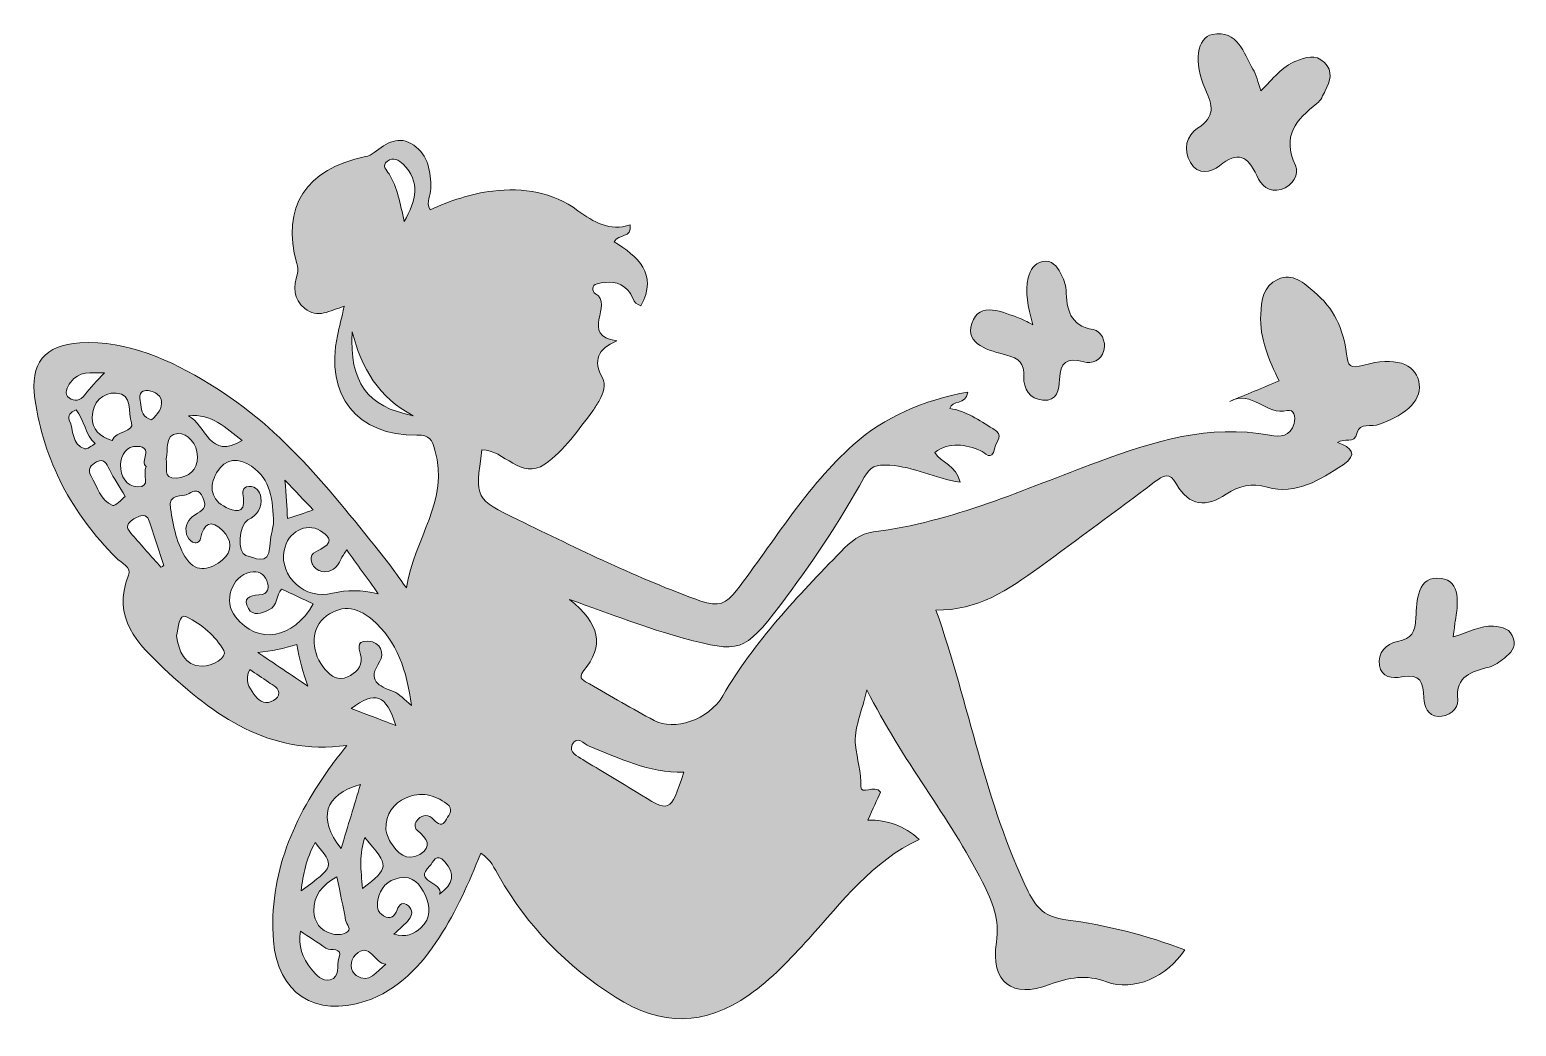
# Model space of a CAD drawing. Header units: inches. Extents: x 13 to 3566, y -2567 to -26.
# Drawn here: x 2096.5 to 2562.9, y -926.8 to -614.3 of the extents above; entities that cross this region are included whole.
import ezdxf

# ---------------------------------------------------------------- set-up
doc = ezdxf.new("R2010")
doc.units = ezdxf.units.IN
doc.header["$MEASUREMENT"] = 0
doc.layers.add('Layer 1', color=7, linetype='Continuous')

# ---------------------------------------------------------------- blocks, each defined once
blk = doc.blocks.new('block 12')
at = {"layer": 'Layer 1', "true_color": 0xffffff}
h = blk.add_hatch(color=7, dxfattribs=at)
h.dxf.hatch_style = 2
edge = h.paths.add_edge_path()
edge.add_spline(control_points=[(2359.13, -821.31), (2357.53, -828.25), (2354.97, -833.62), (2355.56, -838.62), (2356.06, -842.94), (2357.32, -847.11), (2357.24, -851.72), (2357.19, -854.47), (2361.56, -850.76), (2363.42, -853.37), (2362.28, -855.86), (2361.08, -858.47), (2359.41, -862.12), (2365.68, -862.16), (2370.86, -863.77), (2375.52, -868.17), (2360.76, -875.13), (2351.32, -887.78), (2340.88, -899.34), (2335.11, -905.72), (2329.23, -911.99), (2322.17, -916.97), (2308.26, -926.78), (2294.51, -926.75), (2280.22, -917.68), (2264.95, -907.98), (2252.72, -895.54), (2243.73, -879.85), (2242.29, -877.33), (2241.15, -874.52), (2238.01, -872.52), (2234.19, -881.66), (2230.4, -890.67), (2225.02, -898.87), (2219.16, -907.81), (2212.21, -915.46), (2201.73, -918.95), (2186.12, -924.15), (2174.13, -916.37), (2172.92, -899.95), (2171.38, -879.05), (2179.32, -861.16), (2191.32, -844.7), (2192.56, -843), (2193.9, -841.38), (2195.96, -838.73), (2171.4, -842), (2154.26, -829.27), (2138.54, -814.55), (2130.58, -807.1), (2121.96, -798.68), (2127.49, -785.34), (2128.53, -782.82), (2125.14, -781.5), (2123.57, -779.92), (2109.7, -766), (2100.86, -749.58), (2098.04, -730.01), (2096.45, -718.99), (2101.12, -713.07), (2112.2, -712.48), (2127.4, -711.67), (2140.42, -717.86), (2152.94, -725.4), (2176.47, -739.58), (2192.67, -761.11), (2209.4, -782.09), (2210.88, -783.95), (2212.18, -785.95), (2214.62, -789.35), (2217.06, -773.84), (2228.19, -761.89), (2223.6, -746.13), (2222.67, -742.93), (2222.04, -741.36), (2217.95, -741.42), (2199.14, -741.71), (2189.04, -728.82), (2193.01, -710.25), (2193.61, -707.43), (2194.31, -704.63), (2195.16, -700.99), (2190.68, -702.43), (2186.63, -704.94), (2182.72, -701.75), (2179.03, -698.75), (2179.22, -694.86), (2180.43, -690.73), (2180.7, -689.8), (2180.52, -688.62), (2180.24, -687.64), (2175.3, -670.01), (2183.11, -657.85), (2201.78, -654.1), (2202.76, -653.9), (2203.79, -653.43), (2204.57, -652.8), (2208.31, -649.77), (2212.35, -647.29), (2216.93, -650.47), (2221.54, -653.67), (2222.33, -658.8), (2222.31, -664.11), (2222.3, -666.19), (2220.65, -668.15), (2222.1, -670.74), (2228.39, -667.97), (2234.82, -665.68), (2241.75, -664.87), (2251.47, -663.73), (2260.43, -665.15), (2268.47, -671.04), (2273.34, -674.61), (2278.41, -677.63), (2284.84, -675.48), (2285.51, -679.79), (2281.26, -678.15), (2279.85, -680.79), (2287.15, -685.34), (2293.7, -690.74), (2288.21, -700.87), (2285.6, -700.12), (2285.59, -697.48), (2284.15, -695.97), (2281.32, -693), (2277.92, -693.12), (2274.47, -693.98), (2272.71, -694.41), (2272.82, -696.38), (2273.99, -697.07), (2279.77, -700.45), (2268.87, -710.23), (2280.65, -711.85), (2274.68, -714.39), (2273.12, -718.06), (2276.14, -723.47), (2277.32, -725.58), (2276.45, -728.22), (2275.22, -730.41), (2274.57, -731.58), (2273.93, -732.77), (2273.12, -733.83), (2268.54, -739.79), (2264.24, -746.23), (2258.09, -750.5), (2250.53, -755.75), (2245.34, -745.97), (2238.35, -746.03), (2236.11, -761.38), (2236.17, -761.43), (2249.72, -768), (2268.52, -777.12), (2287.24, -786.36), (2306.98, -793.46), (2312.54, -795.46), (2315.05, -794.22), (2318.2, -790.13), (2330.15, -774.65), (2340.23, -757.46), (2354.86, -744.44), (2364.57, -735.79), (2376.95, -730.37), (2390.84, -727.92), (2389.99, -732.25), (2385.97, -730.25), (2385.11, -733.07), (2390.28, -733.77), (2394.31, -736.8), (2398.67, -739.36), (2402.5, -741.6), (2399.64, -743.19), (2399.25, -745.43), (2398.44, -750.08), (2395.87, -746.7), (2394.9, -746.32), (2389.95, -744.37), (2385.24, -743.33), (2380.41, -746.85), (2382.52, -750.13), (2387.1, -750.8), (2388.41, -756.19), (2380.57, -754.99), (2373.84, -751.3), (2366.28, -750.87), (2361.87, -750.62), (2360.14, -751.31), (2358.28, -754.64), (2350.43, -768.71), (2341.58, -782.14), (2331.78, -794.93), (2320.61, -809.53), (2319.26, -809.81), (2301.52, -805.08), (2290.17, -802.06), (2279.31, -797.68), (2265.78, -792.93), (2275.41, -800.52), (2276.81, -807.53), (2270.22, -815.37), (2268.19, -817.78), (2270.53, -818.55), (2272.08, -819.44), (2278.82, -823.3), (2285.53, -827.23), (2292.36, -830.92), (2298.48, -834.23), (2309.54, -830.77), (2313.94, -823.15), (2323.86, -805.97), (2337.44, -791.94), (2351.06, -777.86), (2353.93, -774.89), (2357.16, -772.25), (2361.21, -771.75), (2385.99, -768.72), (2408.47, -758.33), (2431.51, -749.86), (2449.08, -743.4), (2466.52, -737.84), (2485.54, -741.47), (2488.9, -742.1), (2491.99, -741.92), (2493.18, -737.8), (2493.8, -735.64), (2493.04, -733.19), (2491.05, -733.73), (2484.65, -735.49), (2479.81, -727.01), (2473.05, -730.85), (2478.07, -728.75), (2483.09, -726.65), (2488.48, -724.39), (2485.39, -718.04), (2482.27, -711.19), (2482.7, -703.53), (2482.94, -699.25), (2483.38, -694.65), (2488.03, -692.57), (2492.84, -690.42), (2496.16, -693.74), (2499.45, -696.46), (2505.56, -701.5), (2508.73, -708.2), (2509.61, -715.93), (2510.03, -719.67), (2510.74, -720.69), (2515.03, -719.47), (2524.71, -716.74), (2531.04, -719.03), (2532.3, -724.48), (2533.57, -729.95), (2528.97, -734.8), (2519.96, -738.03), (2517.56, -738.89), (2513.6, -737.48), (2512.94, -740.58), (2512.06, -744.67), (2508.91, -741.9), (2506.8, -743.77), (2511.12, -745.25), (2513.39, -747.52), (2508.52, -750.7), (2501.29, -755.42), (2493.91, -760.28), (2484.68, -757.76), (2479.84, -756.44), (2475.91, -757.22), (2471.87, -759.97), (2465.77, -764.11), (2460.11, -763.76), (2456.3, -756.82), (2454.08, -752.77), (2452.05, -754.15), (2449.42, -756.11), (2437.39, -765.09), (2425.35, -774.07), (2413.2, -782.89), (2403.61, -789.85), (2393.84, -796.53), (2380.81, -796.27), (2391.32, -825.97), (2396.16, -856.68), (2409.78, -884.58), (2412.36, -889.87), (2415.22, -892.57), (2421.52, -893.38), (2434.23, -895), (2446.71, -898.25), (2458.89, -902.77), (2453.49, -911.3), (2442.77, -916.01), (2434.32, -912.85), (2427.97, -910.48), (2422.37, -911.45), (2416.44, -913.72), (2404.75, -918.2), (2397.92, -913), (2399.76, -900.44), (2400.81, -893.28), (2398.57, -887.83), (2395.42, -881.62), (2385.02, -861.06), (2370.11, -843.33), (2359.13, -821.31)], knot_values=[0, 0, 0, 0, 1, 1, 1, 2, 2, 2, 3, 3, 3, 4, 4, 4, 5, 5, 5, 6, 6, 6, 7, 7, 7, 8, 8, 8, 9, 9, 9, 10, 10, 10, 11, 11, 11, 12, 12, 12, 13, 13, 13, 14, 14, 14, 15, 15, 15, 16, 16, 16, 17, 17, 17, 18, 18, 18, 19, 19, 19, 20, 20, 20, 21, 21, 21, 22, 22, 22, 23, 23, 23, 24, 24, 24, 25, 25, 25, 26, 26, 26, 27, 27, 27, 28, 28, 28, 29, 29, 29, 30, 30, 30, 31, 31, 31, 32, 32, 32, 33, 33, 33, 34, 34, 34, 35, 35, 35, 36, 36, 36, 37, 37, 37, 38, 38, 38, 39, 39, 39, 40, 40, 40, 41, 41, 41, 42, 42, 42, 43, 43, 43, 44, 44, 44, 45, 45, 45, 46, 46, 46, 47, 47, 47, 48, 48, 48, 49, 49, 49, 50, 50, 50, 51, 51, 51, 52, 52, 52, 53, 53, 53, 54, 54, 54, 55, 55, 55, 56, 56, 56, 57, 57, 57, 58, 58, 58, 59, 59, 59, 60, 60, 60, 61, 61, 61, 62, 62, 62, 63, 63, 63, 64, 64, 64, 65, 65, 65, 66, 66, 66, 67, 67, 67, 68, 68, 68, 69, 69, 69, 70, 70, 70, 71, 71, 71, 72, 72, 72, 73, 73, 73, 74, 74, 74, 75, 75, 75, 76, 76, 76, 77, 77, 77, 78, 78, 78, 79, 79, 79, 80, 80, 80, 81, 81, 81, 82, 82, 82, 83, 83, 83, 84, 84, 84, 85, 85, 85, 86, 86, 86, 87, 87, 87, 88, 88, 88, 89, 89, 89, 90, 90, 90, 91, 91, 91, 92, 92, 92, 93, 93, 93, 94, 94, 94, 95, 95, 95, 96, 96, 96, 97, 97, 97, 98, 98, 98, 99, 99, 99, 100, 100, 100, 101, 101, 101, 101], degree=3, periodic=1)
edge = h.paths.add_edge_path()
edge.add_spline(control_points=[(2216.23, -826.17), (2214.76, -815.36), (2211.82, -806.09), (2203.88, -799.24), (2199.07, -795.09), (2193.67, -794.4), (2188.66, -798.92), (2184.42, -802.74), (2184.87, -810.08), (2189.17, -814.92), (2191.09, -817.08), (2193.19, -818.59), (2196.16, -817.23), (2198.73, -816.06), (2200.72, -814.23), (2200.43, -811.11), (2200.24, -808.92), (2198.2, -805.91), (2202.55, -806.03), (2206.67, -806.13), (2207.83, -810.07), (2206.32, -812.34), (2202.16, -818.57), (2205.89, -820.02), (2210.63, -821.84), (2212.49, -822.56), (2213.94, -824.35), (2216.23, -826.17)], knot_values=[0, 0, 0, 0, 1, 1, 1, 2, 2, 2, 3, 3, 3, 4, 4, 4, 5, 5, 5, 6, 6, 6, 7, 7, 7, 8, 8, 8, 9, 9, 9, 9], degree=3, periodic=1)
edge = h.paths.add_edge_path()
edge.add_spline(control_points=[(2172.94, -769.09), (2172.79, -761.73), (2172.07, -755.27), (2166.06, -751.2), (2162.02, -748.47), (2157.81, -748.44), (2155.08, -753.25), (2152.58, -757.66), (2153.37, -761.77), (2158.04, -764.09), (2160.44, -765.28), (2164.22, -766.51), (2163.5, -761.1), (2163.27, -759.37), (2162.9, -757.75), (2165.2, -757.54), (2167.5, -757.33), (2168.67, -758.99), (2168.97, -760.93), (2169.48, -764.23), (2167.87, -766.49), (2164.93, -768.02), (2162.03, -769.52), (2161.41, -778.42), (2164.3, -779.12), (2166.66, -779.69), (2171.43, -782.8), (2171.81, -776.26), (2171.96, -773.61), (2172.63, -770.99), (2172.94, -769.09)], knot_values=[0, 0, 0, 0, 1, 1, 1, 2, 2, 2, 3, 3, 3, 4, 4, 4, 5, 5, 5, 6, 6, 6, 7, 7, 7, 8, 8, 8, 9, 9, 9, 10, 10, 10, 10], degree=3, periodic=1)
edge = h.paths.add_edge_path()
edge.add_spline(control_points=[(2205.83, -791.18), (2202.25, -786.21), (2199.24, -782.02), (2195.9, -777.37), (2194.92, -778.96), (2194.42, -779.56), (2194.14, -780.25), (2193, -783.03), (2191.01, -784.67), (2187.99, -784.14), (2186.87, -783.95), (2185.48, -782.79), (2185.04, -781.74), (2183.7, -778.49), (2186.49, -777.96), (2188.55, -776.71), (2192.14, -774.52), (2189.74, -772.68), (2187.66, -771.41), (2183.11, -768.63), (2177.41, -771.79), (2176.29, -777.57), (2174.69, -785.72), (2182.73, -793.24), (2191.5, -791.01), (2196.11, -789.83), (2200.35, -789.98), (2205.83, -791.18)], knot_values=[0, 0, 0, 0, 1, 1, 1, 2, 2, 2, 3, 3, 3, 4, 4, 4, 5, 5, 5, 6, 6, 6, 7, 7, 7, 8, 8, 8, 9, 9, 9, 9], degree=3, periodic=1)
edge = h.paths.add_edge_path()
edge.add_spline(control_points=[(2175.43, -789.68), (2173.77, -791.62), (2174.29, -794.94), (2171.51, -796.21), (2169.25, -797.24), (2166.56, -798.37), (2165.05, -795.78), (2163.27, -792.7), (2165.31, -791.61), (2168.35, -791.51), (2171.46, -791.4), (2171.75, -789.19), (2170.81, -786.97), (2169.92, -784.87), (2168.17, -783.84), (2165.62, -784.4), (2159.76, -785.69), (2157.11, -793.58), (2160.99, -798.41), (2168.1, -807.24), (2179.15, -805.43), (2185.42, -794.33), (2182.12, -792.79), (2178.83, -791.26), (2175.43, -789.68)], knot_values=[0, 0, 0, 0, 1, 1, 1, 2, 2, 2, 3, 3, 3, 4, 4, 4, 5, 5, 5, 6, 6, 6, 7, 7, 7, 8, 8, 8, 8], degree=3, periodic=1)
edge = h.paths.add_edge_path()
edge.add_spline(control_points=[(2301.67, -847.14), (2290.54, -847.27), (2281.42, -842.7), (2272.02, -838.97), (2270.43, -838.34), (2268.19, -835.39), (2266.67, -838.46), (2265.45, -840.93), (2268.3, -842.11), (2270.02, -843.18), (2275.47, -846.59), (2281.09, -849.73), (2286.53, -853.16), (2297.47, -860.03), (2297.44, -860.08), (2301.67, -847.14)], knot_values=[0, 0, 0, 0, 1, 1, 1, 2, 2, 2, 3, 3, 3, 4, 4, 4, 5, 5, 5, 5], degree=3, periodic=1)
edge = h.paths.add_edge_path()
edge.add_spline(control_points=[(2208.17, -865.2), (2208.49, -866.09), (2208.78, -867.74), (2209.61, -869.03), (2211.76, -872.36), (2214.68, -875.33), (2218.82, -872.95), (2222.99, -870.55), (2221.04, -867.8), (2218.14, -865.43), (2216.91, -864.43), (2217.21, -863.02), (2218.23, -861.91), (2219.84, -860.17), (2221.66, -860.45), (2223.15, -861.9), (2224.67, -863.38), (2225.83, -864.54), (2227.21, -861.86), (2228.05, -860.25), (2229.61, -858.78), (2227.34, -857.06), (2223.4, -854.1), (2219.14, -853.18), (2214.55, -855.19), (2210.54, -856.94), (2208.19, -859.97), (2208.17, -865.2)], knot_values=[0, 0, 0, 0, 1, 1, 1, 2, 2, 2, 3, 3, 3, 4, 4, 4, 5, 5, 5, 6, 6, 6, 7, 7, 7, 8, 8, 8, 9, 9, 9, 9], degree=3, periodic=1)
edge = h.paths.add_edge_path()
edge.add_spline(control_points=[(2140.59, -764.47), (2141.6, -770), (2142.52, -775.74), (2145.73, -780.36), (2148.87, -784.87), (2153.4, -783.46), (2156.95, -780.56), (2160.24, -777.87), (2159.78, -774.17), (2157.05, -771.38), (2153.45, -767.7), (2151.05, -769.05), (2150.02, -773.85), (2149.79, -774.93), (2148.57, -775.59), (2147.52, -774.94), (2146.71, -774.44), (2145.92, -773.47), (2145.67, -772.56), (2144.95, -769.9), (2146.18, -767.7), (2148.33, -766.38), (2150.53, -765.03), (2152.29, -764.26), (2150.79, -760.98), (2149.56, -758.28), (2148.01, -758.74), (2146.45, -759.74), (2144.38, -761.08), (2139.73, -759.42), (2140.59, -764.47)], knot_values=[0, 0, 0, 0, 1, 1, 1, 2, 2, 2, 3, 3, 3, 4, 4, 4, 5, 5, 5, 6, 6, 6, 7, 7, 7, 8, 8, 8, 9, 9, 9, 10, 10, 10, 10], degree=3, periodic=1)
edge = h.paths.add_edge_path()
edge.add_spline(control_points=[(2210.72, -897.92), (2214.38, -899.07), (2217.05, -897.89), (2219.2, -895.92), (2222.44, -892.97), (2222.16, -889.09), (2220.49, -885.56), (2218.99, -882.37), (2216.75, -879.44), (2212.44, -880.26), (2208.6, -880.98), (2206.37, -883.42), (2205.67, -887.26), (2205.32, -889.23), (2205.46, -890.99), (2207.44, -892.14), (2209.72, -893.46), (2210.93, -892.38), (2211.71, -890.32), (2212.41, -888.46), (2213.6, -887.61), (2215.28, -889.01), (2216.76, -890.25), (2216.48, -892.03), (2215.42, -893.35), (2214.17, -894.89), (2212.57, -896.15), (2210.72, -897.92)], knot_values=[0, 0, 0, 0, 1, 1, 1, 2, 2, 2, 3, 3, 3, 4, 4, 4, 5, 5, 5, 6, 6, 6, 7, 7, 7, 8, 8, 8, 9, 9, 9, 9], degree=3, periodic=1)
edge = h.paths.add_edge_path()
edge.add_spline(control_points=[(2142.46, -804.39), (2143.34, -809.18), (2144.9, -813.68), (2150.52, -813.88), (2153.64, -813.99), (2158.66, -811.11), (2157.38, -808.93), (2154.79, -804.56), (2150.29, -800.62), (2145.66, -798.4), (2143.07, -797.16), (2143.22, -802.06), (2142.46, -804.39)], knot_values=[0, 0, 0, 0, 1, 1, 1, 2, 2, 2, 3, 3, 3, 4, 4, 4, 4], degree=3, periodic=1)
edge = h.paths.add_edge_path()
edge.add_spline(control_points=[(2122.31, -743.09), (2123.36, -740.1), (2129.48, -740.35), (2128.42, -737.57), (2127.24, -734.47), (2128.85, -728.45), (2123.57, -728.22), (2119.31, -728.03), (2116.12, -731.02), (2116.08, -735.91), (2116.06, -739.61), (2118.18, -741.75), (2122.31, -743.09)], knot_values=[0, 0, 0, 0, 1, 1, 1, 2, 2, 2, 3, 3, 3, 4, 4, 4, 4], degree=3, periodic=1)
edge = h.paths.add_edge_path()
edge.add_spline(control_points=[(2192.86, -879.88), (2188.24, -882.5), (2185.4, -885.64), (2185.6, -890.68), (2185.73, -894.16), (2187.66, -896.75), (2191.06, -897.74), (2192.47, -898.15), (2194.37, -898.14), (2195.65, -897.52), (2197.82, -896.45), (2195.83, -894.84), (2195.57, -893.49), (2194.78, -889.34), (2193.92, -885.2), (2192.86, -879.88)], knot_values=[0, 0, 0, 0, 1, 1, 1, 2, 2, 2, 3, 3, 3, 4, 4, 4, 5, 5, 5, 5], degree=3, periodic=1)
edge = h.paths.add_edge_path()
edge.add_spline(control_points=[(2194.15, -871.06), (2196.36, -863.76), (2198.23, -857.61), (2200.24, -850.99), (2188.9, -854.21), (2186.63, -861.4), (2194.15, -871.06)], knot_values=[0, 0, 0, 0, 1, 1, 1, 2, 2, 2, 2], degree=3, periodic=1)
edge = h.paths.add_edge_path()
edge.add_spline(control_points=[(2139.27, -748.9), (2139.85, -751.37), (2137.89, -755.2), (2142.51, -754.88), (2146.35, -754.61), (2149.08, -752.46), (2149.07, -748.2), (2149.06, -744.11), (2145.99, -740.75), (2142.91, -740.89), (2138.59, -741.09), (2139.98, -746.02), (2139.27, -748.9)], knot_values=[0, 0, 0, 0, 1, 1, 1, 2, 2, 2, 3, 3, 3, 4, 4, 4, 4], degree=3, periodic=1)
edge = h.paths.add_edge_path()
edge.add_spline(control_points=[(2181.38, -896.99), (2180.57, -901.53), (2182.05, -905.36), (2184.78, -908.81), (2186.3, -910.73), (2188.27, -912.84), (2190.74, -912.2), (2193.97, -911.37), (2192.61, -907.71), (2193.46, -905.42), (2194.8, -901.77), (2190.86, -903.3), (2189.41, -902.31), (2186.81, -900.52), (2184.15, -898.81), (2181.38, -896.99)], knot_values=[0, 0, 0, 0, 1, 1, 1, 2, 2, 2, 3, 3, 3, 4, 4, 4, 5, 5, 5, 5], degree=3, periodic=1)
edge = h.paths.add_edge_path()
edge.add_spline(control_points=[(2216.81, -735.34), (2205.99, -729.81), (2200.48, -720.4), (2197.67, -709.03), (2196.6, -724.66), (2202.39, -732.6), (2216.81, -735.34)], knot_values=[0, 0, 0, 0, 1, 1, 1, 2, 2, 2, 2], degree=3, periodic=1)
edge = h.paths.add_edge_path()
edge.add_spline(control_points=[(2213.97, -674.44), (2217.68, -667.81), (2219.11, -662.03), (2213.65, -656.49), (2212.35, -655.17), (2210.5, -654.13), (2208.66, -655.48), (2206.74, -656.9), (2208.43, -658.26), (2209.18, -659.49), (2211.86, -663.83), (2212.66, -668.78), (2213.97, -674.44)], knot_values=[0, 0, 0, 0, 1, 1, 1, 2, 2, 2, 3, 3, 3, 4, 4, 4, 4], degree=3, periodic=1)
edge = h.paths.add_edge_path()
edge.add_spline(control_points=[(2183.73, -820.14), (2182.14, -815.91), (2181.06, -811.65), (2180.28, -807.05), (2176.16, -808.27), (2172.38, -809.22), (2167.98, -809.54), (2173.23, -813.07), (2178.48, -816.6), (2183.73, -820.14)], knot_values=[0, 0, 0, 0, 1, 1, 1, 2, 2, 2, 3, 3, 3, 3], degree=3, periodic=1)
edge = h.paths.add_edge_path()
edge.add_spline(control_points=[(2133.03, -751.29), (2130.79, -749.76), (2135.6, -745.12), (2130.18, -744.94), (2126.88, -744.83), (2125.03, -747.48), (2124.98, -750.78), (2124.93, -754.33), (2126.72, -757.48), (2130.23, -757.63), (2134.81, -757.83), (2131.57, -753.63), (2133.03, -751.29)], knot_values=[0, 0, 0, 0, 1, 1, 1, 2, 2, 2, 3, 3, 3, 4, 4, 4, 4], degree=3, periodic=1)
edge = h.paths.add_edge_path()
edge.add_spline(control_points=[(2126.44, -760.62), (2124.61, -757.57), (2122.83, -754.96), (2121.43, -752.17), (2120.52, -750.37), (2119.94, -748.59), (2117.45, -749.81), (2115.55, -750.74), (2114.46, -752.16), (2115.7, -754.27), (2117.67, -757.6), (2118.57, -761.89), (2122.49, -763.49), (2123.34, -763.83), (2125.27, -761.51), (2126.44, -760.62)], knot_values=[0, 0, 0, 0, 1, 1, 1, 2, 2, 2, 3, 3, 3, 4, 4, 4, 5, 5, 5, 5], degree=3, periodic=1)
edge = h.paths.add_edge_path()
edge.add_spline(control_points=[(2200.86, -883.63), (2209.35, -876.87), (2209.35, -876.87), (2201.59, -867.58), (2199.81, -872.71), (2200.33, -877.63), (2200.86, -883.63)], knot_values=[0, 0, 0, 0, 1, 1, 1, 2, 2, 2, 2], degree=3, periodic=1)
edge = h.paths.add_edge_path()
edge.add_spline(control_points=[(2146.24, -735.4), (2151.71, -738.12), (2152.9, -749.42), (2163.14, -743.11), (2157.97, -739.28), (2153.55, -734.44), (2146.24, -735.4)], knot_values=[0, 0, 0, 0, 1, 1, 1, 2, 2, 2, 2], degree=3, periodic=1)
edge = h.paths.add_edge_path()
edge.add_spline(control_points=[(2137.62, -782.83), (2137.93, -782.66), (2138.23, -782.48), (2138.54, -782.3), (2137.13, -778.06), (2135.68, -773.82), (2134.34, -769.55), (2133.85, -767.97), (2133.53, -766.23), (2131.36, -766.75), (2130.13, -767.05), (2128.85, -767.72), (2127.93, -768.58), (2126.28, -770.12), (2127.6, -771.49), (2128.64, -772.69), (2131.61, -776.09), (2134.63, -779.46), (2137.62, -782.83)], knot_values=[0, 0, 0, 0, 1, 1, 1, 2, 2, 2, 3, 3, 3, 4, 4, 4, 5, 5, 5, 6, 6, 6, 6], degree=3, periodic=1)
edge = h.paths.add_edge_path()
edge.add_spline(control_points=[(2211.33, -832.48), (2208.25, -822.64), (2204.84, -821.51), (2197.26, -827.13), (2201.77, -828.84), (2205.91, -830.41), (2211.33, -832.48)], knot_values=[0, 0, 0, 0, 1, 1, 1, 2, 2, 2, 2], degree=3, periodic=1)
edge = h.paths.add_edge_path()
edge.add_spline(control_points=[(2185.99, -869.21), (2183.16, -874.35), (2182.24, -879.16), (2181.59, -884.28), (2192.2, -876.69), (2192.2, -876.69), (2185.99, -869.21)], knot_values=[0, 0, 0, 0, 1, 1, 1, 2, 2, 2, 2], degree=3, periodic=1)
edge = h.paths.add_edge_path()
edge.add_spline(control_points=[(2208.23, -907.34), (2204.58, -907.27), (2203.34, -899.98), (2198.69, -904.38), (2196.86, -906.11), (2196.8, -909.45), (2198.92, -910.89), (2203, -913.65), (2205.27, -909.55), (2208.23, -907.34)], knot_values=[0, 0, 0, 0, 1, 1, 1, 2, 2, 2, 3, 3, 3, 3], degree=3, periodic=1)
edge = h.paths.add_edge_path()
edge.add_spline(control_points=[(2225.06, -885.4), (2229.39, -882.05), (2230.03, -878.94), (2226.7, -875.18), (2223.96, -872.1), (2223.01, -875.5), (2221.99, -876.47), (2216.43, -881.75), (2226.49, -881.39), (2225.06, -885.4)], knot_values=[0, 0, 0, 0, 1, 1, 1, 2, 2, 2, 3, 3, 3, 3], degree=3, periodic=1)
edge = h.paths.add_edge_path()
edge.add_spline(control_points=[(2165.47, -814.94), (2163.81, -818.18), (2165.19, -820.52), (2166.82, -822.65), (2168.12, -824.35), (2169.73, -826.02), (2172.21, -824.98), (2173.14, -824.59), (2174.35, -823.77), (2174.53, -822.94), (2175.05, -820.59), (2172.78, -819.94), (2171.36, -818.89), (2169.49, -817.51), (2167.5, -816.28), (2165.47, -814.94)], knot_values=[0, 0, 0, 0, 1, 1, 1, 2, 2, 2, 3, 3, 3, 4, 4, 4, 5, 5, 5, 5], degree=3, periodic=1)
edge = h.paths.add_edge_path()
edge.add_spline(control_points=[(2119.91, -721.87), (2115.66, -721.93), (2111.84, -721.27), (2109.25, -724.87), (2108.24, -726.29), (2107.01, -728.5), (2108.91, -729.86), (2110.32, -730.87), (2112.33, -730.72), (2113.77, -728.77), (2115.43, -726.52), (2117.48, -724.56), (2119.91, -721.87)], knot_values=[0, 0, 0, 0, 1, 1, 1, 2, 2, 2, 3, 3, 3, 4, 4, 4, 4], degree=3, periodic=1)
edge = h.paths.add_edge_path()
edge.add_spline(control_points=[(2110.99, -733.49), (2109.15, -734.22), (2108.3, -735.4), (2108.87, -736.69), (2110.27, -739.84), (2109.51, -744.27), (2113.71, -745.72), (2114.52, -746), (2115.89, -744.67), (2117.01, -744.08), (2113.82, -741.31), (2113.64, -736.69), (2110.99, -733.49)], knot_values=[0, 0, 0, 0, 1, 1, 1, 2, 2, 2, 3, 3, 3, 4, 4, 4, 4], degree=3, periodic=1)
edge = h.paths.add_edge_path()
edge.add_spline(control_points=[(2134.68, -736.59), (2136.47, -734.98), (2138.19, -733.01), (2137.79, -730.67), (2137.41, -728.48), (2134.86, -727.32), (2132.89, -727.46), (2130.21, -727.64), (2131.18, -730.27), (2131.3, -731.87), (2131.46, -733.93), (2132.07, -736.01), (2134.68, -736.59)], knot_values=[0, 0, 0, 0, 1, 1, 1, 2, 2, 2, 3, 3, 3, 4, 4, 4, 4], degree=3, periodic=1)
edge = h.paths.add_edge_path()
edge.add_spline(control_points=[(2176.54, -755.52), (2176.89, -760.62), (2177.11, -763.92), (2177.36, -767.58), (2180.08, -766.67), (2182.38, -765.9), (2185.4, -764.89), (2182.41, -761.73), (2179.93, -759.11), (2176.54, -755.52)], knot_values=[0, 0, 0, 0, 1, 1, 1, 2, 2, 2, 3, 3, 3, 3], degree=3, periodic=1)
edge = h.paths.add_edge_path()
edge.add_spline(control_points=[(2480.27, -626.65), (2477.24, -621.62), (2475.63, -614.3), (2467.52, -615.79), (2462.77, -616.66), (2461.43, -624.59), (2465.3, -632.88), (2467.76, -638.16), (2468.5, -641.51), (2462.88, -645.18), (2459.43, -647.42), (2458.23, -651.89), (2460.65, -655.96), (2463.04, -659.99), (2467.1, -659.11), (2469.75, -656.97), (2475.53, -652.29), (2478.67, -653.89), (2481.44, -660.06), (2482.76, -663), (2485.29, -665.53), (2489.13, -664.36), (2492.73, -663.25), (2494.91, -659.59), (2493.6, -656.85), (2489.26, -647.72), (2493.77, -642.45), (2500.36, -637.44), (2501.55, -636.53), (2502.23, -634.84), (2502.94, -633.42), (2504.42, -630.45), (2505.56, -627.38), (2502.68, -624.56), (2499.85, -621.78), (2496.75, -622.94), (2493.71, -624.15), (2489.33, -625.89), (2486.61, -629.68), (2482.75, -633.41), (2481.76, -630.63), (2481.35, -628.44), (2480.27, -626.65)], knot_values=[0, 0, 0, 0, 1, 1, 1, 2, 2, 2, 3, 3, 3, 4, 4, 4, 5, 5, 5, 6, 6, 6, 7, 7, 7, 8, 8, 8, 9, 9, 9, 10, 10, 10, 11, 11, 11, 12, 12, 12, 13, 13, 13, 14, 14, 14, 14], degree=3, periodic=1)
edge = h.paths.add_edge_path()
edge.add_spline(control_points=[(2543.73, -799.85), (2544.61, -794.45), (2545.59, -787.22), (2539.31, -786.33), (2531.84, -785.26), (2531.6, -793.52), (2531.4, -798.64), (2531.21, -803.33), (2530.16, -805.2), (2525.62, -806.12), (2522.01, -806.84), (2519.29, -809.68), (2519.95, -813.67), (2520.55, -817.32), (2524, -817.88), (2526.97, -817.25), (2532.82, -816.01), (2533.78, -819.07), (2533.89, -823.81), (2533.95, -826.56), (2535.15, -829.43), (2538.33, -829.63), (2541.6, -829.83), (2544.77, -827.31), (2544.51, -824.52), (2543.76, -816.71), (2548.94, -815.66), (2554.34, -814.14), (2556.08, -813.66), (2557.7, -812.48), (2559.16, -811.34), (2561.07, -809.84), (2562.89, -808), (2562.06, -805.25), (2561.14, -802.21), (2558.57, -801.52), (2555.72, -801.33), (2551.54, -801.06), (2548.02, -803.29), (2543.13, -804.65), (2543.41, -802.4), (2543.52, -801.12), (2543.73, -799.85)], knot_values=[0, 0, 0, 0, 1, 1, 1, 2, 2, 2, 3, 3, 3, 4, 4, 4, 5, 5, 5, 6, 6, 6, 7, 7, 7, 8, 8, 8, 9, 9, 9, 10, 10, 10, 11, 11, 11, 12, 12, 12, 13, 13, 13, 14, 14, 14, 14], degree=3, periodic=1)
edge = h.paths.add_edge_path()
edge.add_spline(control_points=[(2407.2, -704.84), (2401.78, -702.94), (2394.48, -699.15), (2392.02, -706.38), (2389.75, -713.06), (2397.71, -714.93), (2402.93, -716.32), (2406.95, -717.38), (2408.49, -718.88), (2408.37, -723.17), (2408.26, -726.76), (2410.17, -730.12), (2414.38, -730.46), (2418.91, -730.83), (2419.47, -727.22), (2419.57, -723.96), (2419.74, -718.63), (2421.87, -716.97), (2427.15, -718.42), (2429.76, -719.14), (2432.67, -718.04), (2433.51, -714.9), (2434.32, -711.9), (2432.49, -708.75), (2430.18, -708.34), (2422.68, -706.99), (2421.82, -701.96), (2421.64, -695.88), (2421.59, -694.1), (2420.72, -692.25), (2419.87, -690.61), (2418.73, -688.44), (2417.18, -686.42), (2414.26, -686.99), (2411.56, -687.52), (2410.35, -689.62), (2409.78, -692.08), (2408.72, -696.6), (2409.54, -701.03), (2411.23, -706.81), (2409.08, -705.74), (2408.18, -705.18), (2407.2, -704.84)], knot_values=[0, 0, 0, 0, 1, 1, 1, 2, 2, 2, 3, 3, 3, 4, 4, 4, 5, 5, 5, 6, 6, 6, 7, 7, 7, 8, 8, 8, 9, 9, 9, 10, 10, 10, 11, 11, 11, 12, 12, 12, 13, 13, 13, 14, 14, 14, 14], degree=3, periodic=1)
at = {"layer": 'Layer 1', "lineweight": 0}
for points, knots in [([(2480.27, -626.65), (2477.24, -621.62), (2475.63, -614.3), (2467.52, -615.79), (2462.77, -616.66), (2461.43, -624.59), (2465.3, -632.88), (2467.76, -638.16), (2468.5, -641.51), (2462.88, -645.18), (2459.43, -647.42), (2458.23, -651.89), (2460.65, -655.96), (2463.04, -659.99), (2467.1, -659.11), (2469.75, -656.97), (2475.53, -652.29), (2478.67, -653.89), (2481.44, -660.06), (2482.76, -663), (2485.29, -665.53), (2489.13, -664.36), (2492.73, -663.25), (2494.91, -659.59), (2493.6, -656.85), (2489.26, -647.72), (2493.77, -642.45), (2500.36, -637.44), (2501.55, -636.53), (2502.23, -634.84), (2502.94, -633.42), (2504.42, -630.45), (2505.56, -627.38), (2502.68, -624.56), (2499.85, -621.78), (2496.75, -622.94), (2493.71, -624.15), (2489.33, -625.89), (2486.61, -629.68), (2482.75, -633.41), (2481.76, -630.63), (2481.35, -628.44), (2480.27, -626.65)], [0, 0, 0, 0, 1, 1, 1, 2, 2, 2, 3, 3, 3, 4, 4, 4, 5, 5, 5, 6, 6, 6, 7, 7, 7, 8, 8, 8, 9, 9, 9, 10, 10, 10, 11, 11, 11, 12, 12, 12, 13, 13, 13, 14, 14, 14, 14]), ([(2359.13, -821.31), (2357.53, -828.25), (2354.97, -833.62), (2355.56, -838.62), (2356.06, -842.94), (2357.32, -847.11), (2357.24, -851.72), (2357.19, -854.47), (2361.56, -850.76), (2363.42, -853.37), (2362.28, -855.86), (2361.08, -858.47), (2359.41, -862.12), (2365.68, -862.16), (2370.86, -863.77), (2375.52, -868.17), (2360.76, -875.13), (2351.32, -887.78), (2340.88, -899.34), (2335.11, -905.72), (2329.23, -911.99), (2322.17, -916.97), (2308.26, -926.78), (2294.51, -926.75), (2280.22, -917.68), (2264.95, -907.98), (2252.72, -895.54), (2243.73, -879.85), (2242.29, -877.33), (2241.15, -874.52), (2238.01, -872.52), (2234.19, -881.66), (2230.4, -890.67), (2225.02, -898.87), (2219.16, -907.81), (2212.21, -915.46), (2201.73, -918.95), (2186.12, -924.15), (2174.13, -916.37), (2172.92, -899.95), (2171.38, -879.05), (2179.32, -861.16), (2191.32, -844.7), (2192.56, -843), (2193.9, -841.38), (2195.96, -838.73), (2171.4, -842), (2154.26, -829.27), (2138.54, -814.55), (2130.58, -807.1), (2121.96, -798.68), (2127.49, -785.34), (2128.53, -782.82), (2125.14, -781.5), (2123.57, -779.92), (2109.7, -766), (2100.86, -749.58), (2098.04, -730.01), (2096.45, -718.99), (2101.12, -713.07), (2112.2, -712.48), (2127.4, -711.67), (2140.42, -717.86), (2152.94, -725.4), (2176.47, -739.58), (2192.67, -761.11), (2209.4, -782.09), (2210.88, -783.95), (2212.18, -785.95), (2214.62, -789.35), (2217.06, -773.84), (2228.19, -761.89), (2223.6, -746.13), (2222.67, -742.93), (2222.04, -741.36), (2217.95, -741.42), (2199.14, -741.71), (2189.04, -728.82), (2193.01, -710.25), (2193.61, -707.43), (2194.31, -704.63), (2195.16, -700.99), (2190.68, -702.43), (2186.63, -704.94), (2182.72, -701.75), (2179.03, -698.75), (2179.22, -694.86), (2180.43, -690.73), (2180.7, -689.8), (2180.52, -688.62), (2180.24, -687.64), (2175.3, -670.01), (2183.11, -657.85), (2201.78, -654.1), (2202.76, -653.9), (2203.79, -653.43), (2204.57, -652.8), (2208.31, -649.77), (2212.35, -647.29), (2216.93, -650.47), (2221.54, -653.67), (2222.33, -658.8), (2222.31, -664.11), (2222.3, -666.19), (2220.65, -668.15), (2222.1, -670.74), (2228.39, -667.97), (2234.82, -665.68), (2241.75, -664.87), (2251.47, -663.73), (2260.43, -665.15), (2268.47, -671.04), (2273.34, -674.61), (2278.41, -677.63), (2284.84, -675.48), (2285.51, -679.79), (2281.26, -678.15), (2279.85, -680.79), (2287.15, -685.34), (2293.7, -690.74), (2288.21, -700.87), (2285.6, -700.12), (2285.59, -697.48), (2284.15, -695.97), (2281.32, -693), (2277.92, -693.12), (2274.47, -693.98), (2272.71, -694.41), (2272.82, -696.38), (2273.99, -697.07), (2279.77, -700.45), (2268.87, -710.23), (2280.65, -711.85), (2274.68, -714.39), (2273.12, -718.06), (2276.14, -723.47), (2277.32, -725.58), (2276.45, -728.22), (2275.22, -730.41), (2274.57, -731.58), (2273.93, -732.77), (2273.12, -733.83), (2268.54, -739.79), (2264.24, -746.23), (2258.09, -750.5), (2250.53, -755.75), (2245.34, -745.97), (2238.35, -746.03), (2236.11, -761.38), (2236.17, -761.43), (2249.72, -768), (2268.52, -777.12), (2287.24, -786.36), (2306.98, -793.46), (2312.54, -795.46), (2315.05, -794.22), (2318.2, -790.13), (2330.15, -774.65), (2340.23, -757.46), (2354.86, -744.44), (2364.57, -735.79), (2376.95, -730.37), (2390.84, -727.92), (2389.99, -732.25), (2385.97, -730.25), (2385.11, -733.07), (2390.28, -733.77), (2394.31, -736.8), (2398.67, -739.36), (2402.5, -741.6), (2399.64, -743.19), (2399.25, -745.43), (2398.44, -750.08), (2395.87, -746.7), (2394.9, -746.32), (2389.95, -744.37), (2385.24, -743.33), (2380.41, -746.85), (2382.52, -750.13), (2387.1, -750.8), (2388.41, -756.19), (2380.57, -754.99), (2373.84, -751.3), (2366.28, -750.87), (2361.87, -750.62), (2360.14, -751.31), (2358.28, -754.64), (2350.43, -768.71), (2341.58, -782.14), (2331.78, -794.93), (2320.61, -809.53), (2319.26, -809.81), (2301.52, -805.08), (2290.17, -802.06), (2279.31, -797.68), (2265.78, -792.93), (2275.41, -800.52), (2276.81, -807.53), (2270.22, -815.37), (2268.19, -817.78), (2270.53, -818.55), (2272.08, -819.44), (2278.82, -823.3), (2285.53, -827.23), (2292.36, -830.92), (2298.48, -834.23), (2309.54, -830.77), (2313.94, -823.15), (2323.86, -805.97), (2337.44, -791.94), (2351.06, -777.86), (2353.93, -774.89), (2357.16, -772.25), (2361.21, -771.75), (2385.99, -768.72), (2408.47, -758.33), (2431.51, -749.86), (2449.08, -743.4), (2466.52, -737.84), (2485.54, -741.47), (2488.9, -742.1), (2491.99, -741.92), (2493.18, -737.8), (2493.8, -735.64), (2493.04, -733.19), (2491.05, -733.73), (2484.65, -735.49), (2479.81, -727.01), (2473.05, -730.85), (2478.07, -728.75), (2483.09, -726.65), (2488.48, -724.39), (2485.39, -718.04), (2482.27, -711.19), (2482.7, -703.53), (2482.94, -699.25), (2483.38, -694.65), (2488.03, -692.57), (2492.84, -690.42), (2496.16, -693.74), (2499.45, -696.46), (2505.56, -701.5), (2508.73, -708.2), (2509.61, -715.93), (2510.03, -719.67), (2510.74, -720.69), (2515.03, -719.47), (2524.71, -716.74), (2531.04, -719.03), (2532.3, -724.48), (2533.57, -729.95), (2528.97, -734.8), (2519.96, -738.03), (2517.56, -738.89), (2513.6, -737.48), (2512.94, -740.58), (2512.06, -744.67), (2508.91, -741.9), (2506.8, -743.77), (2511.12, -745.25), (2513.39, -747.52), (2508.52, -750.7), (2501.29, -755.42), (2493.91, -760.28), (2484.68, -757.76), (2479.84, -756.44), (2475.91, -757.22), (2471.87, -759.97), (2465.77, -764.11), (2460.11, -763.76), (2456.3, -756.82), (2454.08, -752.77), (2452.05, -754.15), (2449.42, -756.11), (2437.39, -765.09), (2425.35, -774.07), (2413.2, -782.89), (2403.61, -789.85), (2393.84, -796.53), (2380.81, -796.27), (2391.32, -825.97), (2396.16, -856.68), (2409.78, -884.58), (2412.36, -889.87), (2415.22, -892.57), (2421.52, -893.38), (2434.23, -895), (2446.71, -898.25), (2458.89, -902.77), (2453.49, -911.3), (2442.77, -916.01), (2434.32, -912.85), (2427.97, -910.48), (2422.37, -911.45), (2416.44, -913.72), (2404.75, -918.2), (2397.92, -913), (2399.76, -900.44), (2400.81, -893.28), (2398.57, -887.83), (2395.42, -881.62), (2385.02, -861.06), (2370.11, -843.33), (2359.13, -821.31)], [0, 0, 0, 0, 1, 1, 1, 2, 2, 2, 3, 3, 3, 4, 4, 4, 5, 5, 5, 6, 6, 6, 7, 7, 7, 8, 8, 8, 9, 9, 9, 10, 10, 10, 11, 11, 11, 12, 12, 12, 13, 13, 13, 14, 14, 14, 15, 15, 15, 16, 16, 16, 17, 17, 17, 18, 18, 18, 19, 19, 19, 20, 20, 20, 21, 21, 21, 22, 22, 22, 23, 23, 23, 24, 24, 24, 25, 25, 25, 26, 26, 26, 27, 27, 27, 28, 28, 28, 29, 29, 29, 30, 30, 30, 31, 31, 31, 32, 32, 32, 33, 33, 33, 34, 34, 34, 35, 35, 35, 36, 36, 36, 37, 37, 37, 38, 38, 38, 39, 39, 39, 40, 40, 40, 41, 41, 41, 42, 42, 42, 43, 43, 43, 44, 44, 44, 45, 45, 45, 46, 46, 46, 47, 47, 47, 48, 48, 48, 49, 49, 49, 50, 50, 50, 51, 51, 51, 52, 52, 52, 53, 53, 53, 54, 54, 54, 55, 55, 55, 56, 56, 56, 57, 57, 57, 58, 58, 58, 59, 59, 59, 60, 60, 60, 61, 61, 61, 62, 62, 62, 63, 63, 63, 64, 64, 64, 65, 65, 65, 66, 66, 66, 67, 67, 67, 68, 68, 68, 69, 69, 69, 70, 70, 70, 71, 71, 71, 72, 72, 72, 73, 73, 73, 74, 74, 74, 75, 75, 75, 76, 76, 76, 77, 77, 77, 78, 78, 78, 79, 79, 79, 80, 80, 80, 81, 81, 81, 82, 82, 82, 83, 83, 83, 84, 84, 84, 85, 85, 85, 86, 86, 86, 87, 87, 87, 88, 88, 88, 89, 89, 89, 90, 90, 90, 91, 91, 91, 92, 92, 92, 93, 93, 93, 94, 94, 94, 95, 95, 95, 96, 96, 96, 97, 97, 97, 98, 98, 98, 99, 99, 99, 100, 100, 100, 101, 101, 101, 101]), ([(2213.97, -674.44), (2217.68, -667.81), (2219.11, -662.03), (2213.65, -656.49), (2212.35, -655.17), (2210.5, -654.13), (2208.66, -655.48), (2206.74, -656.9), (2208.43, -658.26), (2209.18, -659.49), (2211.86, -663.83), (2212.66, -668.78), (2213.97, -674.44)], [0, 0, 0, 0, 1, 1, 1, 2, 2, 2, 3, 3, 3, 4, 4, 4, 4]), ([(2407.2, -704.84), (2401.78, -702.94), (2394.48, -699.15), (2392.02, -706.38), (2389.75, -713.06), (2397.71, -714.93), (2402.93, -716.32), (2406.95, -717.38), (2408.49, -718.88), (2408.37, -723.17), (2408.26, -726.76), (2410.17, -730.12), (2414.38, -730.46), (2418.91, -730.83), (2419.47, -727.22), (2419.57, -723.96), (2419.74, -718.63), (2421.87, -716.97), (2427.15, -718.42), (2429.76, -719.14), (2432.67, -718.04), (2433.51, -714.9), (2434.32, -711.9), (2432.49, -708.75), (2430.18, -708.34), (2422.68, -706.99), (2421.82, -701.96), (2421.64, -695.88), (2421.59, -694.1), (2420.72, -692.25), (2419.87, -690.61), (2418.73, -688.44), (2417.18, -686.42), (2414.26, -686.99), (2411.56, -687.52), (2410.35, -689.62), (2409.78, -692.08), (2408.72, -696.6), (2409.54, -701.03), (2411.23, -706.81), (2409.08, -705.74), (2408.18, -705.18), (2407.2, -704.84)], [0, 0, 0, 0, 1, 1, 1, 2, 2, 2, 3, 3, 3, 4, 4, 4, 5, 5, 5, 6, 6, 6, 7, 7, 7, 8, 8, 8, 9, 9, 9, 10, 10, 10, 11, 11, 11, 12, 12, 12, 13, 13, 13, 14, 14, 14, 14]), ([(2216.81, -735.34), (2205.99, -729.81), (2200.48, -720.4), (2197.67, -709.03), (2196.6, -724.66), (2202.39, -732.6), (2216.81, -735.34)], [0, 0, 0, 0, 1, 1, 1, 2, 2, 2, 2]), ([(2119.91, -721.87), (2115.66, -721.93), (2111.84, -721.27), (2109.25, -724.87), (2108.24, -726.29), (2107.01, -728.5), (2108.91, -729.86), (2110.32, -730.87), (2112.33, -730.72), (2113.77, -728.77), (2115.43, -726.52), (2117.48, -724.56), (2119.91, -721.87)], [0, 0, 0, 0, 1, 1, 1, 2, 2, 2, 3, 3, 3, 4, 4, 4, 4]), ([(2134.68, -736.59), (2136.47, -734.98), (2138.19, -733.01), (2137.79, -730.67), (2137.41, -728.48), (2134.86, -727.32), (2132.89, -727.46), (2130.21, -727.64), (2131.18, -730.27), (2131.3, -731.87), (2131.46, -733.93), (2132.07, -736.01), (2134.68, -736.59)], [0, 0, 0, 0, 1, 1, 1, 2, 2, 2, 3, 3, 3, 4, 4, 4, 4]), ([(2122.31, -743.09), (2123.36, -740.1), (2129.48, -740.35), (2128.42, -737.57), (2127.24, -734.47), (2128.85, -728.45), (2123.57, -728.22), (2119.31, -728.03), (2116.12, -731.02), (2116.08, -735.91), (2116.06, -739.61), (2118.18, -741.75), (2122.31, -743.09)], [0, 0, 0, 0, 1, 1, 1, 2, 2, 2, 3, 3, 3, 4, 4, 4, 4]), ([(2110.99, -733.49), (2109.15, -734.22), (2108.3, -735.4), (2108.87, -736.69), (2110.27, -739.84), (2109.51, -744.27), (2113.71, -745.72), (2114.52, -746), (2115.89, -744.67), (2117.01, -744.08), (2113.82, -741.31), (2113.64, -736.69), (2110.99, -733.49)], [0, 0, 0, 0, 1, 1, 1, 2, 2, 2, 3, 3, 3, 4, 4, 4, 4]), ([(2146.24, -735.4), (2151.71, -738.12), (2152.9, -749.42), (2163.14, -743.11), (2157.97, -739.28), (2153.55, -734.44), (2146.24, -735.4)], [0, 0, 0, 0, 1, 1, 1, 2, 2, 2, 2]), ([(2139.27, -748.9), (2139.85, -751.37), (2137.89, -755.2), (2142.51, -754.88), (2146.35, -754.61), (2149.08, -752.46), (2149.07, -748.2), (2149.06, -744.11), (2145.99, -740.75), (2142.91, -740.89), (2138.59, -741.09), (2139.98, -746.02), (2139.27, -748.9)], [0, 0, 0, 0, 1, 1, 1, 2, 2, 2, 3, 3, 3, 4, 4, 4, 4]), ([(2133.03, -751.29), (2130.79, -749.76), (2135.6, -745.12), (2130.18, -744.94), (2126.88, -744.83), (2125.03, -747.48), (2124.98, -750.78), (2124.93, -754.33), (2126.72, -757.48), (2130.23, -757.63), (2134.81, -757.83), (2131.57, -753.63), (2133.03, -751.29)], [0, 0, 0, 0, 1, 1, 1, 2, 2, 2, 3, 3, 3, 4, 4, 4, 4]), ([(2126.44, -760.62), (2124.61, -757.57), (2122.83, -754.96), (2121.43, -752.17), (2120.52, -750.37), (2119.94, -748.59), (2117.45, -749.81), (2115.55, -750.74), (2114.46, -752.16), (2115.7, -754.27), (2117.67, -757.6), (2118.57, -761.89), (2122.49, -763.49), (2123.34, -763.83), (2125.27, -761.51), (2126.44, -760.62)], [0, 0, 0, 0, 1, 1, 1, 2, 2, 2, 3, 3, 3, 4, 4, 4, 5, 5, 5, 5]), ([(2172.94, -769.09), (2172.79, -761.73), (2172.07, -755.27), (2166.06, -751.2), (2162.02, -748.47), (2157.81, -748.44), (2155.08, -753.25), (2152.58, -757.66), (2153.37, -761.77), (2158.04, -764.09), (2160.44, -765.28), (2164.22, -766.51), (2163.5, -761.1), (2163.27, -759.37), (2162.9, -757.75), (2165.2, -757.54), (2167.5, -757.33), (2168.67, -758.99), (2168.97, -760.93), (2169.48, -764.23), (2167.87, -766.49), (2164.93, -768.02), (2162.03, -769.52), (2161.41, -778.42), (2164.3, -779.12), (2166.66, -779.69), (2171.43, -782.8), (2171.81, -776.26), (2171.96, -773.61), (2172.63, -770.99), (2172.94, -769.09)], [0, 0, 0, 0, 1, 1, 1, 2, 2, 2, 3, 3, 3, 4, 4, 4, 5, 5, 5, 6, 6, 6, 7, 7, 7, 8, 8, 8, 9, 9, 9, 10, 10, 10, 10]), ([(2176.54, -755.52), (2176.89, -760.62), (2177.11, -763.92), (2177.36, -767.58), (2180.08, -766.67), (2182.38, -765.9), (2185.4, -764.89), (2182.41, -761.73), (2179.93, -759.11), (2176.54, -755.52)], [0, 0, 0, 0, 1, 1, 1, 2, 2, 2, 3, 3, 3, 3]), ([(2140.59, -764.47), (2141.6, -770), (2142.52, -775.74), (2145.73, -780.36), (2148.87, -784.87), (2153.4, -783.46), (2156.95, -780.56), (2160.24, -777.87), (2159.78, -774.17), (2157.05, -771.38), (2153.45, -767.7), (2151.05, -769.05), (2150.02, -773.85), (2149.79, -774.93), (2148.57, -775.59), (2147.52, -774.94), (2146.71, -774.44), (2145.92, -773.47), (2145.67, -772.56), (2144.95, -769.9), (2146.18, -767.7), (2148.33, -766.38), (2150.53, -765.03), (2152.29, -764.26), (2150.79, -760.98), (2149.56, -758.28), (2148.01, -758.74), (2146.45, -759.74), (2144.38, -761.08), (2139.73, -759.42), (2140.59, -764.47)], [0, 0, 0, 0, 1, 1, 1, 2, 2, 2, 3, 3, 3, 4, 4, 4, 5, 5, 5, 6, 6, 6, 7, 7, 7, 8, 8, 8, 9, 9, 9, 10, 10, 10, 10]), ([(2137.62, -782.83), (2137.93, -782.66), (2138.23, -782.48), (2138.54, -782.3), (2137.13, -778.06), (2135.68, -773.82), (2134.34, -769.55), (2133.85, -767.97), (2133.53, -766.23), (2131.36, -766.75), (2130.13, -767.05), (2128.85, -767.72), (2127.93, -768.58), (2126.28, -770.12), (2127.6, -771.49), (2128.64, -772.69), (2131.61, -776.09), (2134.63, -779.46), (2137.62, -782.83)], [0, 0, 0, 0, 1, 1, 1, 2, 2, 2, 3, 3, 3, 4, 4, 4, 5, 5, 5, 6, 6, 6, 6]), ([(2205.83, -791.18), (2202.25, -786.21), (2199.24, -782.02), (2195.9, -777.37), (2194.92, -778.96), (2194.42, -779.56), (2194.14, -780.25), (2193, -783.03), (2191.01, -784.67), (2187.99, -784.14), (2186.87, -783.95), (2185.48, -782.79), (2185.04, -781.74), (2183.7, -778.49), (2186.49, -777.96), (2188.55, -776.71), (2192.14, -774.52), (2189.74, -772.68), (2187.66, -771.41), (2183.11, -768.63), (2177.41, -771.79), (2176.29, -777.57), (2174.69, -785.72), (2182.73, -793.24), (2191.5, -791.01), (2196.11, -789.83), (2200.35, -789.98), (2205.83, -791.18)], [0, 0, 0, 0, 1, 1, 1, 2, 2, 2, 3, 3, 3, 4, 4, 4, 5, 5, 5, 6, 6, 6, 7, 7, 7, 8, 8, 8, 9, 9, 9, 9]), ([(2175.43, -789.68), (2173.77, -791.62), (2174.29, -794.94), (2171.51, -796.21), (2169.25, -797.24), (2166.56, -798.37), (2165.05, -795.78), (2163.27, -792.7), (2165.31, -791.61), (2168.35, -791.51), (2171.46, -791.4), (2171.75, -789.19), (2170.81, -786.97), (2169.92, -784.87), (2168.17, -783.84), (2165.62, -784.4), (2159.76, -785.69), (2157.11, -793.58), (2160.99, -798.41), (2168.1, -807.24), (2179.15, -805.43), (2185.42, -794.33), (2182.12, -792.79), (2178.83, -791.26), (2175.43, -789.68)], [0, 0, 0, 0, 1, 1, 1, 2, 2, 2, 3, 3, 3, 4, 4, 4, 5, 5, 5, 6, 6, 6, 7, 7, 7, 8, 8, 8, 8]), ([(2543.73, -799.85), (2544.61, -794.45), (2545.59, -787.22), (2539.31, -786.33), (2531.84, -785.26), (2531.6, -793.52), (2531.4, -798.64), (2531.21, -803.33), (2530.16, -805.2), (2525.62, -806.12), (2522.01, -806.84), (2519.29, -809.68), (2519.95, -813.67), (2520.55, -817.32), (2524, -817.88), (2526.97, -817.25), (2532.82, -816.01), (2533.78, -819.07), (2533.89, -823.81), (2533.95, -826.56), (2535.15, -829.43), (2538.33, -829.63), (2541.6, -829.83), (2544.77, -827.31), (2544.51, -824.52), (2543.76, -816.71), (2548.94, -815.66), (2554.34, -814.14), (2556.08, -813.66), (2557.7, -812.48), (2559.16, -811.34), (2561.07, -809.84), (2562.89, -808), (2562.06, -805.25), (2561.14, -802.21), (2558.57, -801.52), (2555.72, -801.33), (2551.54, -801.06), (2548.02, -803.29), (2543.13, -804.65), (2543.41, -802.4), (2543.52, -801.12), (2543.73, -799.85)], [0, 0, 0, 0, 1, 1, 1, 2, 2, 2, 3, 3, 3, 4, 4, 4, 5, 5, 5, 6, 6, 6, 7, 7, 7, 8, 8, 8, 9, 9, 9, 10, 10, 10, 11, 11, 11, 12, 12, 12, 13, 13, 13, 14, 14, 14, 14]), ([(2142.46, -804.39), (2143.34, -809.18), (2144.9, -813.68), (2150.52, -813.88), (2153.64, -813.99), (2158.66, -811.11), (2157.38, -808.93), (2154.79, -804.56), (2150.29, -800.62), (2145.66, -798.4), (2143.07, -797.16), (2143.22, -802.06), (2142.46, -804.39)], [0, 0, 0, 0, 1, 1, 1, 2, 2, 2, 3, 3, 3, 4, 4, 4, 4]), ([(2216.23, -826.17), (2214.76, -815.36), (2211.82, -806.09), (2203.88, -799.24), (2199.07, -795.09), (2193.67, -794.4), (2188.66, -798.92), (2184.42, -802.74), (2184.87, -810.08), (2189.17, -814.92), (2191.09, -817.08), (2193.19, -818.59), (2196.16, -817.23), (2198.73, -816.06), (2200.72, -814.23), (2200.43, -811.11), (2200.24, -808.92), (2198.2, -805.91), (2202.55, -806.03), (2206.67, -806.13), (2207.83, -810.07), (2206.32, -812.34), (2202.16, -818.57), (2205.89, -820.02), (2210.63, -821.84), (2212.49, -822.56), (2213.94, -824.35), (2216.23, -826.17)], [0, 0, 0, 0, 1, 1, 1, 2, 2, 2, 3, 3, 3, 4, 4, 4, 5, 5, 5, 6, 6, 6, 7, 7, 7, 8, 8, 8, 9, 9, 9, 9]), ([(2183.73, -820.14), (2182.14, -815.91), (2181.06, -811.65), (2180.28, -807.05), (2176.16, -808.27), (2172.38, -809.22), (2167.98, -809.54), (2173.23, -813.07), (2178.48, -816.6), (2183.73, -820.14)], [0, 0, 0, 0, 1, 1, 1, 2, 2, 2, 3, 3, 3, 3]), ([(2165.47, -814.94), (2163.81, -818.18), (2165.19, -820.52), (2166.82, -822.65), (2168.12, -824.35), (2169.73, -826.02), (2172.21, -824.98), (2173.14, -824.59), (2174.35, -823.77), (2174.53, -822.94), (2175.05, -820.59), (2172.78, -819.94), (2171.36, -818.89), (2169.49, -817.51), (2167.5, -816.28), (2165.47, -814.94)], [0, 0, 0, 0, 1, 1, 1, 2, 2, 2, 3, 3, 3, 4, 4, 4, 5, 5, 5, 5]), ([(2211.33, -832.48), (2208.25, -822.64), (2204.84, -821.51), (2197.26, -827.13), (2201.77, -828.84), (2205.91, -830.41), (2211.33, -832.48)], [0, 0, 0, 0, 1, 1, 1, 2, 2, 2, 2]), ([(2301.67, -847.14), (2290.54, -847.27), (2281.42, -842.7), (2272.02, -838.97), (2270.43, -838.34), (2268.19, -835.39), (2266.67, -838.46), (2265.45, -840.93), (2268.3, -842.11), (2270.02, -843.18), (2275.47, -846.59), (2281.09, -849.73), (2286.53, -853.16), (2297.47, -860.03), (2297.44, -860.08), (2301.67, -847.14)], [0, 0, 0, 0, 1, 1, 1, 2, 2, 2, 3, 3, 3, 4, 4, 4, 5, 5, 5, 5]), ([(2194.15, -871.06), (2196.36, -863.76), (2198.23, -857.61), (2200.24, -850.99), (2188.9, -854.21), (2186.63, -861.4), (2194.15, -871.06)], [0, 0, 0, 0, 1, 1, 1, 2, 2, 2, 2]), ([(2208.17, -865.2), (2208.49, -866.09), (2208.78, -867.74), (2209.61, -869.03), (2211.76, -872.36), (2214.68, -875.33), (2218.82, -872.95), (2222.99, -870.55), (2221.04, -867.8), (2218.14, -865.43), (2216.91, -864.43), (2217.21, -863.02), (2218.23, -861.91), (2219.84, -860.17), (2221.66, -860.45), (2223.15, -861.9), (2224.67, -863.38), (2225.83, -864.54), (2227.21, -861.86), (2228.05, -860.25), (2229.61, -858.78), (2227.34, -857.06), (2223.4, -854.1), (2219.14, -853.18), (2214.55, -855.19), (2210.54, -856.94), (2208.19, -859.97), (2208.17, -865.2)], [0, 0, 0, 0, 1, 1, 1, 2, 2, 2, 3, 3, 3, 4, 4, 4, 5, 5, 5, 6, 6, 6, 7, 7, 7, 8, 8, 8, 9, 9, 9, 9]), ([(2185.99, -869.21), (2183.16, -874.35), (2182.24, -879.16), (2181.59, -884.28), (2192.2, -876.69), (2192.2, -876.69), (2185.99, -869.21)], [0, 0, 0, 0, 1, 1, 1, 2, 2, 2, 2]), ([(2200.86, -883.63), (2209.35, -876.87), (2209.35, -876.87), (2201.59, -867.58), (2199.81, -872.71), (2200.33, -877.63), (2200.86, -883.63)], [0, 0, 0, 0, 1, 1, 1, 2, 2, 2, 2]), ([(2225.06, -885.4), (2229.39, -882.05), (2230.03, -878.94), (2226.7, -875.18), (2223.96, -872.1), (2223.01, -875.5), (2221.99, -876.47), (2216.43, -881.75), (2226.49, -881.39), (2225.06, -885.4)], [0, 0, 0, 0, 1, 1, 1, 2, 2, 2, 3, 3, 3, 3]), ([(2192.86, -879.88), (2188.24, -882.5), (2185.4, -885.64), (2185.6, -890.68), (2185.73, -894.16), (2187.66, -896.75), (2191.06, -897.74), (2192.47, -898.15), (2194.37, -898.14), (2195.65, -897.52), (2197.82, -896.45), (2195.83, -894.84), (2195.57, -893.49), (2194.78, -889.34), (2193.92, -885.2), (2192.86, -879.88)], [0, 0, 0, 0, 1, 1, 1, 2, 2, 2, 3, 3, 3, 4, 4, 4, 5, 5, 5, 5]), ([(2210.72, -897.92), (2214.38, -899.07), (2217.05, -897.89), (2219.2, -895.92), (2222.44, -892.97), (2222.16, -889.09), (2220.49, -885.56), (2218.99, -882.37), (2216.75, -879.44), (2212.44, -880.26), (2208.6, -880.98), (2206.37, -883.42), (2205.67, -887.26), (2205.32, -889.23), (2205.46, -890.99), (2207.44, -892.14), (2209.72, -893.46), (2210.93, -892.38), (2211.71, -890.32), (2212.41, -888.46), (2213.6, -887.61), (2215.28, -889.01), (2216.76, -890.25), (2216.48, -892.03), (2215.42, -893.35), (2214.17, -894.89), (2212.57, -896.15), (2210.72, -897.92)], [0, 0, 0, 0, 1, 1, 1, 2, 2, 2, 3, 3, 3, 4, 4, 4, 5, 5, 5, 6, 6, 6, 7, 7, 7, 8, 8, 8, 9, 9, 9, 9]), ([(2181.38, -896.99), (2180.57, -901.53), (2182.05, -905.36), (2184.78, -908.81), (2186.3, -910.73), (2188.27, -912.84), (2190.74, -912.2), (2193.97, -911.37), (2192.61, -907.71), (2193.46, -905.42), (2194.8, -901.77), (2190.86, -903.3), (2189.41, -902.31), (2186.81, -900.52), (2184.15, -898.81), (2181.38, -896.99)], [0, 0, 0, 0, 1, 1, 1, 2, 2, 2, 3, 3, 3, 4, 4, 4, 5, 5, 5, 5]), ([(2208.23, -907.34), (2204.58, -907.27), (2203.34, -899.98), (2198.69, -904.38), (2196.86, -906.11), (2196.8, -909.45), (2198.92, -910.89), (2203, -913.65), (2205.27, -909.55), (2208.23, -907.34)], [0, 0, 0, 0, 1, 1, 1, 2, 2, 2, 3, 3, 3, 3])]:
    blk.add_open_spline(points, degree=3, knots=knots, dxfattribs=at)

msp = doc.modelspace()

# ---------------------------------------------------------------- block references
at = {"layer": 'Layer 1'}
msp.add_blockref('block 12', (0, 0), dxfattribs=at)

doc.saveas('drawing.dxf')
